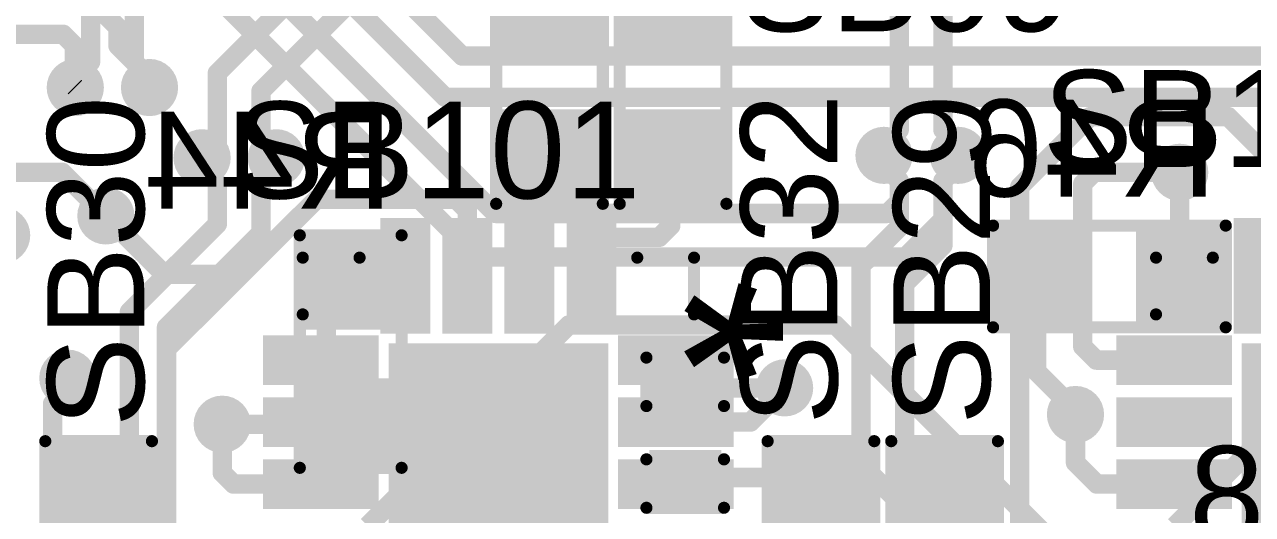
# Model space of a CAD drawing. Header units: millimetres. Extents: x -0.71 to 2.98, y -0.65 to 2.9.
# Drawn here: x 0.442 to 0.949, y 0.566 to 0.768 of the extents above; entities that cross this region are included whole.
import ezdxf

# ---------------------------------------------------------------- set-up
doc = ezdxf.new("R2010")
doc.units = ezdxf.units.MM
doc.header["$MEASUREMENT"] = 0
for name, color, linetype in [('BottomLayer', 5, 'Continuous'), ('BottomOverlay', 54, 'Continuous'), ('BottomPaste', 16, 'Continuous'), ('BottomSolder', 6, 'Continuous'), ('Mechanical2', 216, 'Continuous'), ('TopLayer', 1, 'Continuous'), ('TopOverlay', 2, 'Continuous'), ('TopPaste', 8, 'Continuous'), ('TopSolder', 216, 'Continuous'), ('ViaHoleLayer', 16, 'Continuous')]:
    doc.layers.add(name, color=color, linetype=linetype)
doc.styles.add('Arial', font='', dxfattribs={"height": 0.2})
doc.styles.get('Arial').set_extended_font_data('Arial')

# ---------------------------------------------------------------- blocks, each defined once
blk = doc.blocks.new('RES_0603_B_15')
at = {"layer": 'BottomLayer'}
for points in [[(-0.045, -0.0175), (-0.045, 0.0175), (-0.015, 0.0175), (-0.015, -0.0175)], [(0.015, -0.0175), (0.015, 0.0175), (0.045, 0.0175), (0.045, -0.0175)]]:
    blk.add_hatch(color=5, dxfattribs=at).paths.add_polyline_path(points)
at = {"layer": 'BottomPaste'}
for points in [[(-0.045, -0.0175), (-0.045, 0.0175), (-0.015, 0.0175), (-0.015, -0.0175)], [(0.015, -0.0175), (0.015, 0.0175), (0.045, 0.0175), (0.045, -0.0175)]]:
    blk.add_hatch(color=16, dxfattribs=at).paths.add_polyline_path(points)
at = {"layer": 'BottomSolder'}
for points in [[(-0.049, -0.0215), (-0.049, 0.0215), (-0.011, 0.0215), (-0.011, -0.0215)], [(0.011, -0.0215), (0.011, 0.0215), (0.049, 0.0215), (0.049, -0.0215)]]:
    blk.add_hatch(color=6, dxfattribs=at).paths.add_polyline_path(points)
at = {"layer": 'BottomOverlay', "const_width": 0.005}
for points in [[(0.048, 0.021), (-0.048, 0.021)], [(-0.048, 0.021), (-0.048, -0.021)], [(0.048, 0.021), (0.048, -0.021)], [(0.048, -0.021), (-0.048, -0.021)]]:
    blk.add_lwpolyline(points, dxfattribs=at)
at = {"layer": 'BottomOverlay', "const_width": 0.0025}
for points in [[(-0.04925, 0.021, 1), (-0.04675, 0.021, 1)], [(-0.04925, 0.021, 1), (-0.04675, 0.021, 1)], [(0.04675, 0.021, 1), (0.04925, 0.021, 1)], [(0.04675, 0.021, 1), (0.04925, 0.021, 1)], [(-0.04925, -0.021, 1), (-0.04675, -0.021, 1)], [(-0.04925, -0.021, 1), (-0.04675, -0.021, 1)], [(0.04675, -0.021, 1), (0.04925, -0.021, 1)], [(0.04675, -0.021, 1), (0.04925, -0.021, 1)]]:
    blk.add_lwpolyline(points, format="xyb", close=True, dxfattribs=at)
blk = doc.blocks.new('RES_0603_B_17')
at = {"layer": 'BottomLayer'}
for points in [[(-0.045, -0.0175), (-0.045, 0.0175), (-0.015, 0.0175), (-0.015, -0.0175)], [(0.015, -0.0175), (0.015, 0.0175), (0.045, 0.0175), (0.045, -0.0175)]]:
    blk.add_hatch(color=5, dxfattribs=at).paths.add_polyline_path(points)
at = {"layer": 'BottomPaste'}
for points in [[(-0.045, -0.0175), (-0.045, 0.0175), (-0.015, 0.0175), (-0.015, -0.0175)], [(0.015, -0.0175), (0.015, 0.0175), (0.045, 0.0175), (0.045, -0.0175)]]:
    blk.add_hatch(color=16, dxfattribs=at).paths.add_polyline_path(points)
at = {"layer": 'BottomSolder'}
for points in [[(-0.049, -0.0215), (-0.049, 0.0215), (-0.011, 0.0215), (-0.011, -0.0215)], [(0.011, -0.0215), (0.011, 0.0215), (0.049, 0.0215), (0.049, -0.0215)]]:
    blk.add_hatch(color=6, dxfattribs=at).paths.add_polyline_path(points)
at = {"layer": 'BottomOverlay', "const_width": 0.005}
for points in [[(0.048, 0.021), (-0.048, 0.021)], [(-0.048, -0.021), (-0.048, 0.021)], [(0.048, -0.021), (0.048, 0.021)], [(0.048, -0.021), (-0.048, -0.021)]]:
    blk.add_lwpolyline(points, dxfattribs=at)
at = {"layer": 'BottomOverlay', "const_width": 0.0025}
for points in [[(-0.04925, 0.021, 1), (-0.04675, 0.021, 1)], [(-0.04925, 0.021, 1), (-0.04675, 0.021, 1)], [(0.04675, 0.021, 1), (0.04925, 0.021, 1)], [(0.04675, 0.021, 1), (0.04925, 0.021, 1)], [(-0.04925, -0.021, 1), (-0.04675, -0.021, 1)], [(-0.04925, -0.021, 1), (-0.04675, -0.021, 1)], [(0.04675, -0.021, 1), (0.04925, -0.021, 1)], [(0.04675, -0.021, 1), (0.04925, -0.021, 1)]]:
    blk.add_lwpolyline(points, format="xyb", close=True, dxfattribs=at)
blk = doc.blocks.new('16_TQFN__4X4__30')
at = {"layer": 'TopLayer'}
for points in [[(-0.01909, 0.05335), (-0.01909, 0.09311), (-0.0065, 0.09311), (-0.0065, 0.05335)], [(0.0065, 0.05335), (0.0065, 0.09311), (0.01909, 0.09311), (0.01909, 0.05335)], [(0.03209, 0.05335), (0.03209, 0.09311), (0.04469, 0.09311), (0.04469, 0.05335)], [(-0.04134, 0.04134), (0.04134, 0.04134), (0.04134, -0.04134), (-0.04134, -0.04134)], [(0.05335, 0.04469), (0.09311, 0.04469), (0.09311, 0.03209), (0.05335, 0.03209)]]:
    blk.add_hatch(color=1, dxfattribs=at).paths.add_polyline_path(points)
at = {"layer": 'TopPaste'}
for points in [[(-0.01909, 0.05335), (-0.01909, 0.09311), (-0.0065, 0.09311), (-0.0065, 0.05335)], [(0.0065, 0.05335), (0.0065, 0.09311), (0.01909, 0.09311), (0.01909, 0.05335)], [(0.03209, 0.05335), (0.03209, 0.09311), (0.04469, 0.09311), (0.04469, 0.05335)], [(0.05335, 0.04469), (0.09311, 0.04469), (0.09311, 0.03209), (0.05335, 0.03209)]]:
    blk.add_hatch(color=8, dxfattribs=at).paths.add_polyline_path(points)
at = {"layer": 'TopSolder'}
for points in [[(-0.02309, 0.04935), (-0.02309, 0.09711), (-0.0025, 0.09711), (-0.0025, 0.04935)], [(0.0025, 0.04935), (0.0025, 0.09711), (0.02309, 0.09711), (0.02309, 0.04935)], [(0.02809, 0.04935), (0.02809, 0.09711), (0.04868, 0.09711), (0.04868, 0.04935)], [(0.04935, 0.04869), (0.09711, 0.04869), (0.09711, 0.02809), (0.04935, 0.02809)], [(-0.04534, 0.04534), (0.04534, 0.04534), (0.04534, -0.04534), (-0.04534, -0.04534)]]:
    blk.add_hatch(color=216, dxfattribs=at).paths.add_polyline_path(points)
at = {"layer": 'TopOverlay', "const_width": 0.005}
for points in [[(0.05728, 0.08071), (0.08071, 0.08071)], [(0.08071, 0.08071), (0.08071, 0.05728)]]:
    blk.add_lwpolyline(points, dxfattribs=at)
at = {"layer": 'TopOverlay', "const_width": 0.0025}
for points in [[(0.05603, 0.08071, 1), (0.05853, 0.08071, 1)], [(0.07946, 0.08071, 1), (0.08196, 0.08071, 1)], [(0.07946, 0.08071, 1), (0.08196, 0.08071, 1)], [(0.07946, 0.05728, 1), (0.08196, 0.05728, 1)]]:
    blk.add_lwpolyline(points, format="xyb", close=True, dxfattribs=at)
blk = doc.blocks.new('16_TQFN__4X4__32')
at = {"layer": 'TopLayer'}
for points in [[(-0.01909, 0.05335), (-0.01909, 0.09311), (-0.0065, 0.09311), (-0.0065, 0.05335)], [(0.0065, 0.05335), (0.0065, 0.09311), (0.01909, 0.09311), (0.01909, 0.05335)], [(0.03209, 0.05335), (0.03209, 0.09311), (0.04469, 0.09311), (0.04469, 0.05335)], [(-0.04134, 0.04134), (0.04134, 0.04134), (0.04134, -0.04134), (-0.04134, -0.04134)], [(0.05335, 0.04469), (0.09311, 0.04469), (0.09311, 0.03209), (0.05335, 0.03209)], [(0.05335, 0.01909), (0.09311, 0.01909), (0.09311, 0.0065), (0.05335, 0.0065)], [(0.05335, -0.0065), (0.09311, -0.0065), (0.09311, -0.01909), (0.05335, -0.01909)], [(0.05335, -0.03209), (0.09311, -0.03209), (0.09311, -0.04468), (0.05335, -0.04468)], [(-0.01909, -0.09311), (-0.01909, -0.05335), (-0.0065, -0.05335), (-0.0065, -0.09311)], [(0.0065, -0.09311), (0.0065, -0.05335), (0.01909, -0.05335), (0.01909, -0.09311)], [(0.03209, -0.09311), (0.03209, -0.05335), (0.04469, -0.05335), (0.04469, -0.09311)]]:
    blk.add_hatch(color=1, dxfattribs=at).paths.add_polyline_path(points)
at = {"layer": 'TopPaste'}
for points in [[(-0.01909, 0.05335), (-0.01909, 0.09311), (-0.0065, 0.09311), (-0.0065, 0.05335)], [(0.0065, 0.05335), (0.0065, 0.09311), (0.01909, 0.09311), (0.01909, 0.05335)], [(0.03209, 0.05335), (0.03209, 0.09311), (0.04469, 0.09311), (0.04469, 0.05335)], [(0.05335, 0.04469), (0.09311, 0.04469), (0.09311, 0.03209), (0.05335, 0.03209)], [(-0.02598, 0.02598), (0.02598, 0.02598), (0.02598, -0.02598), (-0.02598, -0.02598)], [(0.05335, 0.01909), (0.09311, 0.01909), (0.09311, 0.0065), (0.05335, 0.0065)], [(0.05335, -0.0065), (0.09311, -0.0065), (0.09311, -0.01909), (0.05335, -0.01909)], [(0.05335, -0.03209), (0.09311, -0.03209), (0.09311, -0.04468), (0.05335, -0.04468)], [(-0.01909, -0.09311), (-0.01909, -0.05335), (-0.0065, -0.05335), (-0.0065, -0.09311)], [(0.0065, -0.09311), (0.0065, -0.05335), (0.01909, -0.05335), (0.01909, -0.09311)], [(0.03209, -0.09311), (0.03209, -0.05335), (0.04469, -0.05335), (0.04469, -0.09311)]]:
    blk.add_hatch(color=8, dxfattribs=at).paths.add_polyline_path(points)
at = {"layer": 'TopSolder'}
for points in [[(-0.02309, 0.04935), (-0.02309, 0.09711), (-0.0025, 0.09711), (-0.0025, 0.04935)], [(0.0025, 0.04935), (0.0025, 0.09711), (0.02309, 0.09711), (0.02309, 0.04935)], [(0.02809, 0.04935), (0.02809, 0.09711), (0.04868, 0.09711), (0.04868, 0.04935)], [(0.04935, 0.04869), (0.09711, 0.04869), (0.09711, 0.02809), (0.04935, 0.02809)], [(-0.04534, 0.04534), (0.04534, 0.04534), (0.04534, -0.04534), (-0.04534, -0.04534)], [(0.04935, 0.02309), (0.09711, 0.02309), (0.09711, 0.0025), (0.04935, 0.0025)], [(0.04935, -0.0025), (0.09711, -0.0025), (0.09711, -0.02309), (0.04935, -0.02309)], [(0.04935, -0.02809), (0.09711, -0.02809), (0.09711, -0.04868), (0.04935, -0.04868)], [(-0.02309, -0.09711), (-0.02309, -0.04935), (-0.0025, -0.04935), (-0.0025, -0.09711)], [(0.0025, -0.09711), (0.0025, -0.04935), (0.02309, -0.04935), (0.02309, -0.09711)], [(0.02809, -0.09711), (0.02809, -0.04935), (0.04868, -0.04935), (0.04868, -0.09711)]]:
    blk.add_hatch(color=216, dxfattribs=at).paths.add_polyline_path(points)
at = {"layer": 'TopOverlay', "const_width": 0.005}
for points in [[(0.05728, 0.08071), (0.08071, 0.08071)], [(0.08071, 0.08071), (0.08071, 0.05728)], [(0.08071, -0.05728), (0.08071, -0.08071)], [(0.05728, -0.08071), (0.08071, -0.08071)]]:
    blk.add_lwpolyline(points, dxfattribs=at)
at = {"layer": 'TopOverlay', "const_width": 0.0025}
for points in [[(0.05603, 0.08071, 1), (0.05853, 0.08071, 1)], [(0.07946, 0.08071, 1), (0.08196, 0.08071, 1)], [(0.07946, 0.08071, 1), (0.08196, 0.08071, 1)], [(0.07946, 0.05728, 1), (0.08196, 0.05728, 1)], [(0.07946, -0.05728, 1), (0.08196, -0.05728, 1)], [(0.05603, -0.08071, 1), (0.05853, -0.08071, 1)], [(0.07946, -0.08071, 1), (0.08196, -0.08071, 1)], [(0.07946, -0.08071, 1), (0.08196, -0.08071, 1)]]:
    blk.add_lwpolyline(points, format="xyb", close=True, dxfattribs=at)
blk = doc.blocks.new('SOLDER_BRIDGE_47')
at = {"layer": 'TopLayer'}
for points in [[(-0.045, -0.0175), (-0.045, 0.0175), (-0.015, 0.0175), (-0.015, -0.0175)], [(0.015, -0.0175), (0.015, 0.0175), (0.045, 0.0175), (0.045, -0.0175)]]:
    blk.add_hatch(color=1, dxfattribs=at).paths.add_polyline_path(points)
at = {"layer": 'TopPaste'}
for points in [[(-0.045, -0.0175), (-0.045, 0.0175), (-0.015, 0.0175), (-0.015, -0.0175)], [(0.015, -0.0175), (0.015, 0.0175), (0.045, 0.0175), (0.045, -0.0175)]]:
    blk.add_hatch(color=8, dxfattribs=at).paths.add_polyline_path(points)
at = {"layer": 'TopSolder'}
for points in [[(-0.049, -0.0215), (-0.049, 0.0215), (-0.011, 0.0215), (-0.011, -0.0215)], [(0.011, -0.0215), (0.011, 0.0215), (0.049, 0.0215), (0.049, -0.0215)]]:
    blk.add_hatch(color=216, dxfattribs=at).paths.add_polyline_path(points)
at = {"layer": 'TopOverlay', "const_width": 0.005}
for points in [[(-0.05, -0.022), (-0.05, 0.022)], [(0.05, 0.022), (-0.05, 0.022)], [(0.05, -0.022), (0.05, 0.022)], [(0.05, -0.022), (-0.05, -0.022)]]:
    blk.add_lwpolyline(points, dxfattribs=at)
at = {"layer": 'TopOverlay', "const_width": 0.0025}
for points in [[(-0.05125, 0.022, 1), (-0.04875, 0.022, 1)], [(-0.05125, 0.022, 1), (-0.04875, 0.022, 1)], [(0.04875, 0.022, 1), (0.05125, 0.022, 1)], [(0.04875, 0.022, 1), (0.05125, 0.022, 1)], [(-0.05125, -0.022, 1), (-0.04875, -0.022, 1)], [(-0.05125, -0.022, 1), (-0.04875, -0.022, 1)], [(0.04875, -0.022, 1), (0.05125, -0.022, 1)], [(0.04875, -0.022, 1), (0.05125, -0.022, 1)]]:
    blk.add_lwpolyline(points, format="xyb", close=True, dxfattribs=at)
blk = doc.blocks.new('SOLDER_BRIDGE_49')
at = {"layer": 'TopLayer'}
for points in [[(-0.045, -0.0175), (-0.045, 0.0175), (-0.015, 0.0175), (-0.015, -0.0175)], [(0.015, -0.0175), (0.015, 0.0175), (0.045, 0.0175), (0.045, -0.0175)]]:
    blk.add_hatch(color=1, dxfattribs=at).paths.add_polyline_path(points)
at = {"layer": 'TopPaste'}
for points in [[(-0.045, -0.0175), (-0.045, 0.0175), (-0.015, 0.0175), (-0.015, -0.0175)], [(0.015, -0.0175), (0.015, 0.0175), (0.045, 0.0175), (0.045, -0.0175)]]:
    blk.add_hatch(color=8, dxfattribs=at).paths.add_polyline_path(points)
at = {"layer": 'TopSolder'}
for points in [[(-0.049, -0.0215), (-0.049, 0.0215), (-0.011, 0.0215), (-0.011, -0.0215)], [(0.011, -0.0215), (0.011, 0.0215), (0.049, 0.0215), (0.049, -0.0215)]]:
    blk.add_hatch(color=216, dxfattribs=at).paths.add_polyline_path(points)
at = {"layer": 'TopOverlay', "const_width": 0.005}
for points in [[(-0.05, -0.022), (-0.05, 0.022)], [(0.05, 0.022), (-0.05, 0.022)], [(0.05, -0.022), (0.05, 0.022)], [(0.05, -0.022), (-0.05, -0.022)]]:
    blk.add_lwpolyline(points, dxfattribs=at)
at = {"layer": 'TopOverlay', "const_width": 0.0025}
for points in [[(-0.05125, 0.022, 1), (-0.04875, 0.022, 1)], [(-0.05125, 0.022, 1), (-0.04875, 0.022, 1)], [(0.04875, 0.022, 1), (0.05125, 0.022, 1)], [(0.04875, 0.022, 1), (0.05125, 0.022, 1)], [(-0.05125, -0.022, 1), (-0.04875, -0.022, 1)], [(-0.05125, -0.022, 1), (-0.04875, -0.022, 1)], [(0.04875, -0.022, 1), (0.05125, -0.022, 1)], [(0.04875, -0.022, 1), (0.05125, -0.022, 1)]]:
    blk.add_lwpolyline(points, format="xyb", close=True, dxfattribs=at)
blk = doc.blocks.new('SOLDER_BRIDGE_268')
at = {"layer": 'TopLayer'}
for points in [[(-0.045, -0.0175), (-0.045, 0.0175), (-0.015, 0.0175), (-0.015, -0.0175)], [(0.015, -0.0175), (0.015, 0.0175), (0.045, 0.0175), (0.045, -0.0175)]]:
    blk.add_hatch(color=1, dxfattribs=at).paths.add_polyline_path(points)
at = {"layer": 'TopPaste'}
for points in [[(-0.045, -0.0175), (-0.045, 0.0175), (-0.015, 0.0175), (-0.015, -0.0175)], [(0.015, -0.0175), (0.015, 0.0175), (0.045, 0.0175), (0.045, -0.0175)]]:
    blk.add_hatch(color=8, dxfattribs=at).paths.add_polyline_path(points)
at = {"layer": 'TopSolder'}
for points in [[(-0.049, -0.0215), (-0.049, 0.0215), (-0.011, 0.0215), (-0.011, -0.0215)], [(0.011, -0.0215), (0.011, 0.0215), (0.049, 0.0215), (0.049, -0.0215)]]:
    blk.add_hatch(color=216, dxfattribs=at).paths.add_polyline_path(points)
at = {"layer": 'TopOverlay', "const_width": 0.005}
for points in [[(-0.05, -0.022), (-0.05, 0.022)], [(0.05, 0.022), (-0.05, 0.022)], [(0.05, -0.022), (0.05, 0.022)], [(0.05, -0.022), (-0.05, -0.022)]]:
    blk.add_lwpolyline(points, dxfattribs=at)
at = {"layer": 'TopOverlay', "const_width": 0.0025}
for points in [[(-0.05125, 0.022, 1), (-0.04875, 0.022, 1)], [(-0.05125, 0.022, 1), (-0.04875, 0.022, 1)], [(0.04875, 0.022, 1), (0.05125, 0.022, 1)], [(0.04875, 0.022, 1), (0.05125, 0.022, 1)], [(-0.05125, -0.022, 1), (-0.04875, -0.022, 1)], [(-0.05125, -0.022, 1), (-0.04875, -0.022, 1)], [(0.04875, -0.022, 1), (0.05125, -0.022, 1)], [(0.04875, -0.022, 1), (0.05125, -0.022, 1)]]:
    blk.add_lwpolyline(points, format="xyb", close=True, dxfattribs=at)
blk = doc.blocks.new('SOLDER_BRIDGE_269')
at = {"layer": 'TopLayer'}
for points in [[(-0.045, -0.0175), (-0.045, 0.0175), (-0.015, 0.0175), (-0.015, -0.0175)], [(0.015, -0.0175), (0.015, 0.0175), (0.045, 0.0175), (0.045, -0.0175)]]:
    blk.add_hatch(color=1, dxfattribs=at).paths.add_polyline_path(points)
at = {"layer": 'TopPaste'}
for points in [[(-0.045, -0.0175), (-0.045, 0.0175), (-0.015, 0.0175), (-0.015, -0.0175)], [(0.015, -0.0175), (0.015, 0.0175), (0.045, 0.0175), (0.045, -0.0175)]]:
    blk.add_hatch(color=8, dxfattribs=at).paths.add_polyline_path(points)
at = {"layer": 'TopSolder'}
for points in [[(-0.049, -0.0215), (-0.049, 0.0215), (-0.011, 0.0215), (-0.011, -0.0215)], [(0.011, -0.0215), (0.011, 0.0215), (0.049, 0.0215), (0.049, -0.0215)]]:
    blk.add_hatch(color=216, dxfattribs=at).paths.add_polyline_path(points)
at = {"layer": 'TopOverlay', "const_width": 0.005}
for points in [[(-0.05, 0.022), (-0.05, -0.022)], [(-0.05, 0.022), (0.05, 0.022)], [(0.05, 0.022), (0.05, -0.022)], [(-0.05, -0.022), (0.05, -0.022)]]:
    blk.add_lwpolyline(points, dxfattribs=at)
at = {"layer": 'TopOverlay', "const_width": 0.0025}
for points in [[(-0.05125, 0.022, 1), (-0.04875, 0.022, 1)], [(-0.05125, 0.022, 1), (-0.04875, 0.022, 1)], [(0.04875, 0.022, 1), (0.05125, 0.022, 1)], [(0.04875, 0.022, 1), (0.05125, 0.022, 1)], [(-0.05125, -0.022, 1), (-0.04875, -0.022, 1)], [(-0.05125, -0.022, 1), (-0.04875, -0.022, 1)], [(0.04875, -0.022, 1), (0.05125, -0.022, 1)], [(0.04875, -0.022, 1), (0.05125, -0.022, 1)]]:
    blk.add_lwpolyline(points, format="xyb", close=True, dxfattribs=at)
blk = doc.blocks.new('SOLDER_BRIDGE_270')
at = {"layer": 'TopLayer'}
for points in [[(-0.045, -0.0175), (-0.045, 0.0175), (-0.015, 0.0175), (-0.015, -0.0175)], [(0.015, -0.0175), (0.015, 0.0175), (0.045, 0.0175), (0.045, -0.0175)]]:
    blk.add_hatch(color=1, dxfattribs=at).paths.add_polyline_path(points)
at = {"layer": 'TopPaste'}
for points in [[(-0.045, -0.0175), (-0.045, 0.0175), (-0.015, 0.0175), (-0.015, -0.0175)], [(0.015, -0.0175), (0.015, 0.0175), (0.045, 0.0175), (0.045, -0.0175)]]:
    blk.add_hatch(color=8, dxfattribs=at).paths.add_polyline_path(points)
at = {"layer": 'TopSolder'}
for points in [[(-0.049, -0.0215), (-0.049, 0.0215), (-0.011, 0.0215), (-0.011, -0.0215)], [(0.011, -0.0215), (0.011, 0.0215), (0.049, 0.0215), (0.049, -0.0215)]]:
    blk.add_hatch(color=216, dxfattribs=at).paths.add_polyline_path(points)
at = {"layer": 'TopOverlay', "const_width": 0.005}
for points in [[(-0.05, -0.022), (-0.05, 0.022)], [(0.05, 0.022), (-0.05, 0.022)], [(0.05, -0.022), (0.05, 0.022)], [(0.05, -0.022), (-0.05, -0.022)]]:
    blk.add_lwpolyline(points, dxfattribs=at)
at = {"layer": 'TopOverlay', "const_width": 0.0025}
for points in [[(-0.05125, 0.022, 1), (-0.04875, 0.022, 1)], [(-0.05125, 0.022, 1), (-0.04875, 0.022, 1)], [(0.04875, 0.022, 1), (0.05125, 0.022, 1)], [(0.04875, 0.022, 1), (0.05125, 0.022, 1)], [(-0.05125, -0.022, 1), (-0.04875, -0.022, 1)], [(-0.05125, -0.022, 1), (-0.04875, -0.022, 1)], [(0.04875, -0.022, 1), (0.05125, -0.022, 1)], [(0.04875, -0.022, 1), (0.05125, -0.022, 1)]]:
    blk.add_lwpolyline(points, format="xyb", close=True, dxfattribs=at)
blk = doc.blocks.new('CAP_0402_B_301')
at = {"layer": 'BottomLayer'}
for points in [[(-0.0095, 0.0125), (-0.0095, -0.0125), (-0.0275, -0.0125), (-0.0275, 0.0125)], [(0.0275, 0.0125), (0.0275, -0.0125), (0.0095, -0.0125), (0.0095, 0.0125)]]:
    blk.add_hatch(color=5, dxfattribs=at).paths.add_polyline_path(points)
at = {"layer": 'BottomPaste'}
for points in [[(-0.0095, 0.0125), (-0.0095, -0.0125), (-0.0275, -0.0125), (-0.0275, 0.0125)], [(0.0275, 0.0125), (0.0275, -0.0125), (0.0095, -0.0125), (0.0095, 0.0125)]]:
    blk.add_hatch(color=16, dxfattribs=at).paths.add_polyline_path(points)
at = {"layer": 'BottomSolder'}
for points in [[(-0.00714, 0.01486), (-0.00714, -0.01486), (-0.02986, -0.01486), (-0.02986, 0.01486)], [(0.02986, 0.01486), (0.02986, -0.01486), (0.00714, -0.01486), (0.00714, 0.01486)]]:
    blk.add_hatch(color=6, dxfattribs=at).paths.add_polyline_path(points)
at = {"layer": 'BottomOverlay', "const_width": 0.005}
for points in [[(-0.031, -0.016), (-0.031, 0.016)], [(-0.011, 0.016), (-0.031, 0.016)], [(0.031, 0.016), (0.011, 0.016)], [(0.031, -0.016), (0.031, 0.016)], [(-0.011, -0.016), (-0.031, -0.016)], [(0.031, -0.016), (0.011, -0.016)]]:
    blk.add_lwpolyline(points, dxfattribs=at)
at = {"layer": 'BottomOverlay', "const_width": 0.0025}
for points in [[(-0.03225, 0.016, 1), (-0.02975, 0.016, 1)], [(-0.03225, 0.016, 1), (-0.02975, 0.016, 1)], [(-0.01225, 0.016, 1), (-0.00975, 0.016, 1)], [(0.00975, 0.016, 1), (0.01225, 0.016, 1)], [(0.02975, 0.016, 1), (0.03225, 0.016, 1)], [(0.02975, 0.016, 1), (0.03225, 0.016, 1)], [(-0.03225, -0.016, 1), (-0.02975, -0.016, 1)], [(-0.03225, -0.016, 1), (-0.02975, -0.016, 1)], [(-0.01225, -0.016, 1), (-0.00975, -0.016, 1)], [(0.00975, -0.016, 1), (0.01225, -0.016, 1)], [(0.02975, -0.016, 1), (0.03225, -0.016, 1)], [(0.02975, -0.016, 1), (0.03225, -0.016, 1)]]:
    blk.add_lwpolyline(points, format="xyb", close=True, dxfattribs=at)

msp = doc.modelspace()

# ---------------------------------------------------------------- hatches: boundary and pattern name
at = {"layer": 'BottomLayer'}
h = msp.add_hatch(color=5, dxfattribs=at)
edge = h.paths.add_edge_path()
edge.add_arc((0.46338, 0.742), 0.01181, 0, 360)
h = msp.add_hatch(color=5, dxfattribs=at)
edge = h.paths.add_edge_path()
edge.add_arc((0.494, 0.742), 0.01181, 0, 360)
h = msp.add_hatch(color=5, dxfattribs=at)
edge = h.paths.add_edge_path()
edge.add_arc((0.51569, 0.713), 0.01181, 0, 360)
h = msp.add_hatch(color=5, dxfattribs=at)
edge = h.paths.add_edge_path()
edge.add_arc((0.54631, 0.713), 0.01181, 0, 360)
h = msp.add_hatch(color=5, dxfattribs=at)
edge = h.paths.add_edge_path()
edge.add_arc((0.797, 0.714), 0.01181, 0, 360)
h = msp.add_hatch(color=5, dxfattribs=at)
edge = h.paths.add_edge_path()
edge.add_arc((0.82762, 0.714), 0.01181, 0, 360)
h = msp.add_hatch(color=5, dxfattribs=at)
edge = h.paths.add_edge_path()
edge.add_arc((0.919, 0.707), 0.01181, 0, 360)
h = msp.add_hatch(color=5, dxfattribs=at)
edge = h.paths.add_edge_path()
edge.add_arc((0.476, 0.689), 0.01181, 0, 360)
h = msp.add_hatch(color=5, dxfattribs=at)
edge = h.paths.add_edge_path()
edge.add_arc((0.433, 0.681), 0.01181, 0, 360)
msp.add_hatch(color=5, dxfattribs=at).paths.add_polyline_path([(0.554, 0.642), (0.598, 0.642), (0.598, 0.683), (0.554, 0.683)])
h = msp.add_hatch(color=5, dxfattribs=at)
edge = h.paths.add_edge_path()
edge.add_arc((0.567, 0.665), 0.01181, 0, 360)
h = msp.add_hatch(color=5, dxfattribs=at)
edge = h.paths.add_edge_path()
edge.add_arc((0.46031, 0.622), 0.01181, 0, 360)
h = msp.add_hatch(color=5, dxfattribs=at)
edge = h.paths.add_edge_path()
edge.add_arc((0.756, 0.618), 0.01181, 0, 360)
h = msp.add_hatch(color=5, dxfattribs=at)
edge = h.paths.add_edge_path()
edge.add_arc((0.876, 0.607), 0.01181, 0, 360)
h = msp.add_hatch(color=5, dxfattribs=at)
edge = h.paths.add_edge_path()
edge.add_arc((0.524, 0.603), 0.01181, 0, 360)
at = {"layer": 'BottomSolder'}
h = msp.add_hatch(color=6, dxfattribs=at)
edge = h.paths.add_edge_path()
edge.add_arc((0.46338, 0.742), 0.00791, 0, 360)
h = msp.add_hatch(color=6, dxfattribs=at)
edge = h.paths.add_edge_path()
edge.add_arc((0.494, 0.742), 0.00791, 0, 360)
h = msp.add_hatch(color=6, dxfattribs=at)
edge = h.paths.add_edge_path()
edge.add_arc((0.51569, 0.713), 0.00791, 0, 360)
h = msp.add_hatch(color=6, dxfattribs=at)
edge = h.paths.add_edge_path()
edge.add_arc((0.54631, 0.713), 0.00791, 0, 360)
h = msp.add_hatch(color=6, dxfattribs=at)
edge = h.paths.add_edge_path()
edge.add_arc((0.797, 0.714), 0.00791, 0, 360)
h = msp.add_hatch(color=6, dxfattribs=at)
edge = h.paths.add_edge_path()
edge.add_arc((0.82762, 0.714), 0.00791, 0, 360)
h = msp.add_hatch(color=6, dxfattribs=at)
edge = h.paths.add_edge_path()
edge.add_arc((0.919, 0.707), 0.00791, 0, 360)
h = msp.add_hatch(color=6, dxfattribs=at)
edge = h.paths.add_edge_path()
edge.add_arc((0.476, 0.689), 0.00791, 0, 360)
h = msp.add_hatch(color=6, dxfattribs=at)
edge = h.paths.add_edge_path()
edge.add_arc((0.567, 0.665), 0.00791, 0, 360)
h = msp.add_hatch(color=6, dxfattribs=at)
edge = h.paths.add_edge_path()
edge.add_arc((0.46031, 0.622), 0.00791, 0, 360)
h = msp.add_hatch(color=6, dxfattribs=at)
edge = h.paths.add_edge_path()
edge.add_arc((0.756, 0.618), 0.00791, 0, 360)
h = msp.add_hatch(color=6, dxfattribs=at)
edge = h.paths.add_edge_path()
edge.add_arc((0.876, 0.607), 0.00791, 0, 360)
h = msp.add_hatch(color=6, dxfattribs=at)
edge = h.paths.add_edge_path()
edge.add_arc((0.524, 0.603), 0.00791, 0, 360)
at = {"layer": 'TopLayer'}
h = msp.add_hatch(color=1, dxfattribs=at)
edge = h.paths.add_edge_path()
edge.add_arc((0.46338, 0.742), 0.01181, 0, 360)
h = msp.add_hatch(color=1, dxfattribs=at)
edge = h.paths.add_edge_path()
edge.add_arc((0.494, 0.742), 0.01181, 0, 360)
h = msp.add_hatch(color=1, dxfattribs=at)
edge = h.paths.add_edge_path()
edge.add_arc((0.51569, 0.713), 0.01181, 0, 360)
h = msp.add_hatch(color=1, dxfattribs=at)
edge = h.paths.add_edge_path()
edge.add_arc((0.54631, 0.713), 0.01181, 0, 360)
h = msp.add_hatch(color=1, dxfattribs=at)
edge = h.paths.add_edge_path()
edge.add_arc((0.797, 0.714), 0.01181, 0, 360)
h = msp.add_hatch(color=1, dxfattribs=at)
edge = h.paths.add_edge_path()
edge.add_arc((0.82762, 0.714), 0.01181, 0, 360)
h = msp.add_hatch(color=1, dxfattribs=at)
edge = h.paths.add_edge_path()
edge.add_arc((0.919, 0.707), 0.01181, 0, 360)
h = msp.add_hatch(color=1, dxfattribs=at)
edge = h.paths.add_edge_path()
edge.add_arc((0.476, 0.689), 0.01181, 0, 360)
h = msp.add_hatch(color=1, dxfattribs=at)
edge = h.paths.add_edge_path()
edge.add_arc((0.433, 0.681), 0.01181, 0, 360)
h = msp.add_hatch(color=1, dxfattribs=at)
edge = h.paths.add_edge_path()
edge.add_arc((0.567, 0.665), 0.01181, 0, 360)
h = msp.add_hatch(color=1, dxfattribs=at)
edge = h.paths.add_edge_path()
edge.add_arc((0.46031, 0.622), 0.01181, 0, 360)
h = msp.add_hatch(color=1, dxfattribs=at)
edge = h.paths.add_edge_path()
edge.add_arc((0.756, 0.618), 0.01181, 0, 360)
h = msp.add_hatch(color=1, dxfattribs=at)
edge = h.paths.add_edge_path()
edge.add_arc((0.876, 0.607), 0.01181, 0, 360)
h = msp.add_hatch(color=1, dxfattribs=at)
edge = h.paths.add_edge_path()
edge.add_arc((0.524, 0.603), 0.01181, 0, 360)
at = {"layer": 'TopSolder'}
h = msp.add_hatch(color=216, dxfattribs=at)
edge = h.paths.add_edge_path()
edge.add_arc((0.46338, 0.742), 0.00791, 0, 360)
h = msp.add_hatch(color=216, dxfattribs=at)
edge = h.paths.add_edge_path()
edge.add_arc((0.494, 0.742), 0.00791, 0, 360)
h = msp.add_hatch(color=216, dxfattribs=at)
edge = h.paths.add_edge_path()
edge.add_arc((0.51569, 0.713), 0.00791, 0, 360)
h = msp.add_hatch(color=216, dxfattribs=at)
edge = h.paths.add_edge_path()
edge.add_arc((0.54631, 0.713), 0.00791, 0, 360)
h = msp.add_hatch(color=216, dxfattribs=at)
edge = h.paths.add_edge_path()
edge.add_arc((0.797, 0.714), 0.00791, 0, 360)
h = msp.add_hatch(color=216, dxfattribs=at)
edge = h.paths.add_edge_path()
edge.add_arc((0.82762, 0.714), 0.00791, 0, 360)
h = msp.add_hatch(color=216, dxfattribs=at)
edge = h.paths.add_edge_path()
edge.add_arc((0.919, 0.707), 0.00791, 0, 360)
h = msp.add_hatch(color=216, dxfattribs=at)
edge = h.paths.add_edge_path()
edge.add_arc((0.476, 0.689), 0.00791, 0, 360)
h = msp.add_hatch(color=216, dxfattribs=at)
edge = h.paths.add_edge_path()
edge.add_arc((0.567, 0.665), 0.00791, 0, 360)
h = msp.add_hatch(color=216, dxfattribs=at)
edge = h.paths.add_edge_path()
edge.add_arc((0.46031, 0.622), 0.00791, 0, 360)
h = msp.add_hatch(color=216, dxfattribs=at)
edge = h.paths.add_edge_path()
edge.add_arc((0.756, 0.618), 0.00791, 0, 360)
h = msp.add_hatch(color=216, dxfattribs=at)
edge = h.paths.add_edge_path()
edge.add_arc((0.876, 0.607), 0.00791, 0, 360)
h = msp.add_hatch(color=216, dxfattribs=at)
edge = h.paths.add_edge_path()
edge.add_arc((0.524, 0.603), 0.00791, 0, 360)
at = {"layer": 'ViaHoleLayer'}
h = msp.add_hatch(color=16, dxfattribs=at)
edge = h.paths.add_edge_path()
edge.add_arc((0.46338, 0.742), 0.00591, 0, 360)
h = msp.add_hatch(color=16, dxfattribs=at)
edge = h.paths.add_edge_path()
edge.add_arc((0.494, 0.742), 0.00591, 0, 360)
h = msp.add_hatch(color=16, dxfattribs=at)
edge = h.paths.add_edge_path()
edge.add_arc((0.797, 0.714), 0.00591, 0, 360)
h = msp.add_hatch(color=16, dxfattribs=at)
edge = h.paths.add_edge_path()
edge.add_arc((0.82762, 0.714), 0.00591, 0, 360)
h = msp.add_hatch(color=16, dxfattribs=at)
edge = h.paths.add_edge_path()
edge.add_arc((0.51569, 0.713), 0.00591, 0, 360)
h = msp.add_hatch(color=16, dxfattribs=at)
edge = h.paths.add_edge_path()
edge.add_arc((0.54631, 0.713), 0.00591, 0, 360)
h = msp.add_hatch(color=16, dxfattribs=at)
edge = h.paths.add_edge_path()
edge.add_arc((0.919, 0.707), 0.00591, 0, 360)
h = msp.add_hatch(color=16, dxfattribs=at)
edge = h.paths.add_edge_path()
edge.add_arc((0.476, 0.689), 0.00591, 0, 360)
h = msp.add_hatch(color=16, dxfattribs=at)
edge = h.paths.add_edge_path()
edge.add_arc((0.567, 0.665), 0.00591, 0, 360)
h = msp.add_hatch(color=16, dxfattribs=at)
edge = h.paths.add_edge_path()
edge.add_arc((0.46031, 0.622), 0.00591, 0, 360)
h = msp.add_hatch(color=16, dxfattribs=at)
edge = h.paths.add_edge_path()
edge.add_arc((0.756, 0.618), 0.00591, 0, 360)
h = msp.add_hatch(color=16, dxfattribs=at)
edge = h.paths.add_edge_path()
edge.add_arc((0.524, 0.603), 0.00591, 0, 360)
h = msp.add_hatch(color=16, dxfattribs=at)
edge = h.paths.add_edge_path()
edge.add_arc((0.876, 0.607), 0.00591, 0, 360)

# ---------------------------------------------------------------- linework, layer by layer
at = {"layer": 'BottomLayer', "const_width": 0.008}
for points in [[(0.478, 0.9), (0.623, 0.755)], [(0.461, 0.89296), (0.61596, 0.738)], [(0.50532, 0.82139), (0.63671, 0.69)], [(0.49786, 0.80339), (0.62925, 0.672)], [(0.46579, 0.782), (0.48102, 0.76677)], [(0.48102, 0.75921), (0.48102, 0.76677)], [(0.295, 0.764), (0.45833, 0.764)], [(0.45833, 0.764), (0.46302, 0.75931)], [(0.46302, 0.74236), (0.46302, 0.75931)], [(0.48102, 0.75921), (0.494, 0.74623)], [(0.623, 0.755), (1.227, 0.755)], [(0.494, 0.742), (0.494, 0.74623)], [(0.46302, 0.74236), (0.46338, 0.742)], [(0.61596, 0.738), (0.984, 0.738)], [(0.797, 0.70977), (0.797, 0.714)], [(0.82762, 0.70977), (0.82762, 0.714)], [(0.251, 0.707), (0.458, 0.707)], [(0.458, 0.707), (0.476, 0.689)], [(0.797, 0.70977), (0.80331, 0.70346)], [(0.82131, 0.70346), (0.82762, 0.70977)], [(0.919, 0.665), (0.919, 0.707)], [(0.522, 0.68565), (0.522, 0.70246)], [(0.54, 0.682), (0.54, 0.70246)], [(0.80331, 0.69488), (0.80331, 0.70346)], [(0.82131, 0.68742), (0.82131, 0.70346)], [(0.63671, 0.69), (0.79844, 0.69)], [(0.79844, 0.69), (0.80331, 0.69488)], [(0.48569, 0.64934), (0.522, 0.68565)], [(0.80589, 0.672), (0.82131, 0.68742)], [(0.501, 0.643), (0.54, 0.682)], [(0.62925, 0.672), (0.80589, 0.672)], [(0.86, 0.62467), (0.86, 0.664)], [(0.917, 0.561), (1.008, 0.652)], [(0.48569, 0.53369), (0.48569, 0.64934)], [(0.501, 0.52354), (0.501, 0.643)], [(0.584, 0.561), (0.667, 0.644)], [(0.667, 0.644), (0.777, 0.644)], [(0.777, 0.644), (0.872, 0.549)], [(0.86, 0.62467), (0.876, 0.60867)], [(0.46031, 0.61777), (0.46031, 0.622)], [(0.454, 0.61146), (0.46031, 0.61777)], [(0.715, 0.618), (0.756, 0.618)], [(0.454, 0.42554), (0.454, 0.61146)], [(0.876, 0.607), (0.876, 0.60867)], [(0.524, 0.603), (0.577, 0.603)], [(0.715, 0.581), (0.793, 0.581)], [(0.793, 0.581), (0.836, 0.538)]]:
    msp.add_lwpolyline(points, dxfattribs=at)
at = {"layer": 'BottomLayer', "const_width": 0.004}
for points in [[(0.47902, 0.76677, 1), (0.48302, 0.76677, 1)], [(0.47902, 0.76677, 1), (0.48302, 0.76677, 1)], [(0.45633, 0.764, 1), (0.46033, 0.764, 1)], [(0.45633, 0.764, 1), (0.46033, 0.764, 1)], [(0.46102, 0.75931, 1), (0.46502, 0.75931, 1)], [(0.46102, 0.75931, 1), (0.46502, 0.75931, 1)], [(0.47902, 0.75921, 1), (0.48302, 0.75921, 1)], [(0.47902, 0.75921, 1), (0.48302, 0.75921, 1)], [(0.621, 0.755, 1), (0.625, 0.755, 1)], [(0.621, 0.755, 1), (0.625, 0.755, 1)], [(0.492, 0.74623, 1), (0.496, 0.74623, 1)], [(0.492, 0.74623, 1), (0.496, 0.74623, 1)], [(0.46102, 0.74236, 1), (0.46502, 0.74236, 1)], [(0.46102, 0.74236, 1), (0.46502, 0.74236, 1)], [(0.46138, 0.742, 1), (0.46538, 0.742, 1)], [(0.492, 0.742, 1), (0.496, 0.742, 1)], [(0.61396, 0.738, 1), (0.61796, 0.738, 1)], [(0.61396, 0.738, 1), (0.61796, 0.738, 1)], [(0.795, 0.714, 1), (0.799, 0.714, 1)], [(0.82562, 0.714, 1), (0.82962, 0.714, 1)], [(0.456, 0.707, 1), (0.46, 0.707, 1)], [(0.456, 0.707, 1), (0.46, 0.707, 1)], [(0.795, 0.70977, 1), (0.799, 0.70977, 1)], [(0.795, 0.70977, 1), (0.799, 0.70977, 1)], [(0.82562, 0.70977, 1), (0.82962, 0.70977, 1)], [(0.82562, 0.70977, 1), (0.82962, 0.70977, 1)], [(0.917, 0.707, 1), (0.921, 0.707, 1)], [(0.52, 0.70246, 1), (0.524, 0.70246, 1)], [(0.538, 0.70246, 1), (0.542, 0.70246, 1)], [(0.80131, 0.70346, 1), (0.80531, 0.70346, 1)], [(0.80131, 0.70346, 1), (0.80531, 0.70346, 1)], [(0.81931, 0.70346, 1), (0.82331, 0.70346, 1)], [(0.81931, 0.70346, 1), (0.82331, 0.70346, 1)], [(0.63471, 0.69, 1), (0.63871, 0.69, 1)], [(0.63471, 0.69, 1), (0.63871, 0.69, 1)], [(0.79644, 0.69, 1), (0.80044, 0.69, 1)], [(0.79644, 0.69, 1), (0.80044, 0.69, 1)], [(0.80131, 0.69488, 1), (0.80531, 0.69488, 1)], [(0.80131, 0.69488, 1), (0.80531, 0.69488, 1)], [(0.474, 0.689, 1), (0.478, 0.689, 1)], [(0.52, 0.68565, 1), (0.524, 0.68565, 1)], [(0.52, 0.68565, 1), (0.524, 0.68565, 1)], [(0.81931, 0.68742, 1), (0.82331, 0.68742, 1)], [(0.81931, 0.68742, 1), (0.82331, 0.68742, 1)], [(0.538, 0.682, 1), (0.542, 0.682, 1)], [(0.538, 0.682, 1), (0.542, 0.682, 1)], [(0.62725, 0.672, 1), (0.63125, 0.672, 1)], [(0.62725, 0.672, 1), (0.63125, 0.672, 1)], [(0.80389, 0.672, 1), (0.80789, 0.672, 1)], [(0.80389, 0.672, 1), (0.80789, 0.672, 1)], [(0.917, 0.665, 1), (0.921, 0.665, 1)], [(0.858, 0.664, 1), (0.862, 0.664, 1)], [(0.48369, 0.64934, 1), (0.48769, 0.64934, 1)], [(0.48369, 0.64934, 1), (0.48769, 0.64934, 1)], [(0.499, 0.643, 1), (0.503, 0.643, 1)], [(0.499, 0.643, 1), (0.503, 0.643, 1)], [(0.665, 0.644, 1), (0.669, 0.644, 1)], [(0.665, 0.644, 1), (0.669, 0.644, 1)], [(0.775, 0.644, 1), (0.779, 0.644, 1)], [(0.775, 0.644, 1), (0.779, 0.644, 1)], [(0.858, 0.62467, 1), (0.862, 0.62467, 1)], [(0.858, 0.62467, 1), (0.862, 0.62467, 1)], [(0.45831, 0.622, 1), (0.46231, 0.622, 1)], [(0.45831, 0.61777, 1), (0.46231, 0.61777, 1)], [(0.45831, 0.61777, 1), (0.46231, 0.61777, 1)], [(0.713, 0.618, 1), (0.717, 0.618, 1)], [(0.754, 0.618, 1), (0.758, 0.618, 1)], [(0.452, 0.61146, 1), (0.456, 0.61146, 1)], [(0.452, 0.61146, 1), (0.456, 0.61146, 1)], [(0.874, 0.60867, 1), (0.878, 0.60867, 1)], [(0.874, 0.60867, 1), (0.878, 0.60867, 1)], [(0.874, 0.607, 1), (0.878, 0.607, 1)], [(0.522, 0.603, 1), (0.526, 0.603, 1)], [(0.575, 0.603, 1), (0.579, 0.603, 1)], [(0.713, 0.581, 1), (0.717, 0.581, 1)], [(0.791, 0.581, 1), (0.795, 0.581, 1)], [(0.791, 0.581, 1), (0.795, 0.581, 1)]]:
    msp.add_lwpolyline(points, format="xyb", close=True, dxfattribs=at)
at = {"layer": 'Mechanical2', "const_width": 0.01}
msp.add_lwpolyline([(2.97335, 1.12706, 1), (-0.56996, 1.12706, 1)], format="xyb", close=True, dxfattribs=at)
at = {"layer": 'TopLayer', "const_width": 0.008}
for points in [[(0.46969, 0.75254), (0.46969, 0.98907)], [(0.48769, 0.75254), (0.48769, 0.98161)], [(0.522, 0.748), (0.64015, 0.86615)], [(0.54, 0.74054), (0.6476, 0.84815)], [(0.82131, 0.72454), (0.82131, 0.80014)], [(0.80331, 0.72454), (0.80331, 0.79269)], [(0.522, 0.713), (0.522, 0.748)], [(0.54, 0.713), (0.54, 0.74054)], [(0.853, 0.701), (0.882, 0.73)], [(0.882, 0.73), (0.939, 0.73)], [(0.939, 0.73), (0.97714, 0.69186)], [(0.65073, 0.66429), (0.65073, 0.7215)], [(0.709, 0.68486), (0.709, 0.71784)], [(0.879, 0.70231), (0.88369, 0.707)], [(0.88369, 0.707), (0.919, 0.707)], [(0.80331, 0.68427), (0.80331, 0.70346)], [(0.82131, 0.67681), (0.82131, 0.70346)], [(0.853, 0.547), (0.853, 0.701)], [(0.879, 0.635), (0.879, 0.70231)], [(0.53193, 0.66493), (0.56286, 0.69586)], [(0.56286, 0.69586), (0.62046, 0.69586)], [(0.62046, 0.69586), (0.62514, 0.69117)], [(0.62514, 0.66429), (0.62514, 0.69117)], [(0.476, 0.689), (0.50007, 0.66493)], [(0.67691, 0.67846), (0.67862, 0.68017)], [(0.67862, 0.68017), (0.70431, 0.68017)], [(0.70431, 0.68017), (0.709, 0.68486)], [(0.7875, 0.66846), (0.80331, 0.68427)], [(0.8055, 0.661), (0.82131, 0.67681)], [(0.50007, 0.66493), (0.53193, 0.66493)], [(0.501, 0.634), (0.53193, 0.66493)], [(0.567, 0.63174), (0.567, 0.665)], [(0.7875, 0.59), (0.7875, 0.66846)], [(0.8055, 0.59), (0.8055, 0.661)], [(0.879, 0.635), (0.88455, 0.62945)], [(0.501, 0.551), (0.501, 0.634)], [(0.56471, 0.62945), (0.567, 0.63174)], [(0.88455, 0.62945), (0.91671, 0.62945)], [(0.46031, 0.61777), (0.46031, 0.622)], [(0.454, 0.61146), (0.46031, 0.61777)], [(0.74186, 0.60386), (0.756, 0.618)], [(0.454, 0.59169), (0.454, 0.61146)], [(0.71117, 0.60386), (0.74186, 0.60386)], [(0.876, 0.58709), (0.876, 0.607)], [(0.524, 0.58295), (0.524, 0.603)], [(0.454, 0.59169), (0.45869, 0.587)], [(0.7735, 0.576), (0.7875, 0.59)], [(0.8055, 0.59), (0.8195, 0.576)], [(0.45869, 0.587), (0.462, 0.587)], [(0.462, 0.587), (0.473, 0.576)], [(0.876, 0.58709), (0.88483, 0.57827)], [(0.524, 0.58295), (0.52869, 0.57827)], [(0.52869, 0.57827), (0.56471, 0.57827)], [(0.771, 0.576), (0.7735, 0.576)], [(0.8195, 0.576), (0.822, 0.576)], [(0.88483, 0.57827), (0.91671, 0.57827)]]:
    msp.add_lwpolyline(points, dxfattribs=at)
at = {"layer": 'TopLayer', "const_width": 0.004}
for points in [[(0.46769, 0.75254, 1), (0.47169, 0.75254, 1)], [(0.48569, 0.75254, 1), (0.48969, 0.75254, 1)], [(0.52, 0.748, 1), (0.524, 0.748, 1)], [(0.52, 0.748, 1), (0.524, 0.748, 1)], [(0.538, 0.74054, 1), (0.542, 0.74054, 1)], [(0.538, 0.74054, 1), (0.542, 0.74054, 1)], [(0.88, 0.73, 1), (0.884, 0.73, 1)], [(0.88, 0.73, 1), (0.884, 0.73, 1)], [(0.937, 0.73, 1), (0.941, 0.73, 1)], [(0.937, 0.73, 1), (0.941, 0.73, 1)], [(0.64873, 0.7215, 1), (0.65273, 0.7215, 1)], [(0.80131, 0.72454, 1), (0.80531, 0.72454, 1)], [(0.81931, 0.72454, 1), (0.82331, 0.72454, 1)], [(0.707, 0.71784, 1), (0.711, 0.71784, 1)], [(0.52, 0.713, 1), (0.524, 0.713, 1)], [(0.538, 0.713, 1), (0.542, 0.713, 1)], [(0.88169, 0.707, 1), (0.88569, 0.707, 1)], [(0.88169, 0.707, 1), (0.88569, 0.707, 1)], [(0.917, 0.707, 1), (0.921, 0.707, 1)], [(0.80131, 0.70346, 1), (0.80531, 0.70346, 1)], [(0.81931, 0.70346, 1), (0.82331, 0.70346, 1)], [(0.851, 0.701, 1), (0.855, 0.701, 1)], [(0.851, 0.701, 1), (0.855, 0.701, 1)], [(0.877, 0.70231, 1), (0.881, 0.70231, 1)], [(0.877, 0.70231, 1), (0.881, 0.70231, 1)], [(0.56086, 0.69586, 1), (0.56486, 0.69586, 1)], [(0.56086, 0.69586, 1), (0.56486, 0.69586, 1)], [(0.61846, 0.69586, 1), (0.62246, 0.69586, 1)], [(0.61846, 0.69586, 1), (0.62246, 0.69586, 1)], [(0.62314, 0.69117, 1), (0.62714, 0.69117, 1)], [(0.62314, 0.69117, 1), (0.62714, 0.69117, 1)], [(0.474, 0.689, 1), (0.478, 0.689, 1)], [(0.67662, 0.68017, 1), (0.68062, 0.68017, 1)], [(0.67662, 0.68017, 1), (0.68062, 0.68017, 1)], [(0.70231, 0.68017, 1), (0.70631, 0.68017, 1)], [(0.70231, 0.68017, 1), (0.70631, 0.68017, 1)], [(0.707, 0.68486, 1), (0.711, 0.68486, 1)], [(0.707, 0.68486, 1), (0.711, 0.68486, 1)], [(0.80131, 0.68427, 1), (0.80531, 0.68427, 1)], [(0.80131, 0.68427, 1), (0.80531, 0.68427, 1)], [(0.67491, 0.67846, 1), (0.67891, 0.67846, 1)], [(0.81931, 0.67681, 1), (0.82331, 0.67681, 1)], [(0.81931, 0.67681, 1), (0.82331, 0.67681, 1)], [(0.49807, 0.66493, 1), (0.50207, 0.66493, 1)], [(0.49807, 0.66493, 1), (0.50207, 0.66493, 1)], [(0.52993, 0.66493, 1), (0.53393, 0.66493, 1)], [(0.52993, 0.66493, 1), (0.53393, 0.66493, 1)], [(0.52993, 0.66493, 1), (0.53393, 0.66493, 1)], [(0.565, 0.665, 1), (0.569, 0.665, 1)], [(0.7855, 0.66846, 1), (0.7895, 0.66846, 1)], [(0.7855, 0.66846, 1), (0.7895, 0.66846, 1)], [(0.62314, 0.66429, 1), (0.62714, 0.66429, 1)], [(0.64873, 0.66429, 1), (0.65273, 0.66429, 1)], [(0.8035, 0.661, 1), (0.8075, 0.661, 1)], [(0.8035, 0.661, 1), (0.8075, 0.661, 1)], [(0.877, 0.635, 1), (0.881, 0.635, 1)], [(0.877, 0.635, 1), (0.881, 0.635, 1)], [(0.499, 0.634, 1), (0.503, 0.634, 1)], [(0.499, 0.634, 1), (0.503, 0.634, 1)], [(0.56271, 0.62945, 1), (0.56671, 0.62945, 1)], [(0.565, 0.63174, 1), (0.569, 0.63174, 1)], [(0.565, 0.63174, 1), (0.569, 0.63174, 1)], [(0.88255, 0.62945, 1), (0.88655, 0.62945, 1)], [(0.88255, 0.62945, 1), (0.88655, 0.62945, 1)], [(0.91471, 0.62945, 1), (0.91871, 0.62945, 1)], [(0.45831, 0.622, 1), (0.46231, 0.622, 1)], [(0.45831, 0.61777, 1), (0.46231, 0.61777, 1)], [(0.45831, 0.61777, 1), (0.46231, 0.61777, 1)], [(0.754, 0.618, 1), (0.758, 0.618, 1)], [(0.452, 0.61146, 1), (0.456, 0.61146, 1)], [(0.452, 0.61146, 1), (0.456, 0.61146, 1)], [(0.70917, 0.60386, 1), (0.71317, 0.60386, 1)], [(0.73986, 0.60386, 1), (0.74386, 0.60386, 1)], [(0.73986, 0.60386, 1), (0.74386, 0.60386, 1)], [(0.874, 0.607, 1), (0.878, 0.607, 1)], [(0.522, 0.603, 1), (0.526, 0.603, 1)], [(0.452, 0.59169, 1), (0.456, 0.59169, 1)], [(0.452, 0.59169, 1), (0.456, 0.59169, 1)], [(0.7855, 0.59, 1), (0.7895, 0.59, 1)], [(0.7855, 0.59, 1), (0.7895, 0.59, 1)], [(0.8035, 0.59, 1), (0.8075, 0.59, 1)], [(0.8035, 0.59, 1), (0.8075, 0.59, 1)], [(0.45669, 0.587, 1), (0.46069, 0.587, 1)], [(0.45669, 0.587, 1), (0.46069, 0.587, 1)], [(0.46, 0.587, 1), (0.464, 0.587, 1)], [(0.46, 0.587, 1), (0.464, 0.587, 1)], [(0.874, 0.58709, 1), (0.878, 0.58709, 1)], [(0.874, 0.58709, 1), (0.878, 0.58709, 1)], [(0.522, 0.58295, 1), (0.526, 0.58295, 1)], [(0.522, 0.58295, 1), (0.526, 0.58295, 1)], [(0.471, 0.576, 1), (0.475, 0.576, 1)], [(0.52669, 0.57827, 1), (0.53069, 0.57827, 1)], [(0.52669, 0.57827, 1), (0.53069, 0.57827, 1)], [(0.56271, 0.57827, 1), (0.56671, 0.57827, 1)], [(0.769, 0.576, 1), (0.773, 0.576, 1)], [(0.7715, 0.576, 1), (0.7755, 0.576, 1)], [(0.7715, 0.576, 1), (0.7755, 0.576, 1)], [(0.8175, 0.576, 1), (0.8215, 0.576, 1)], [(0.8175, 0.576, 1), (0.8215, 0.576, 1)], [(0.82, 0.576, 1), (0.824, 0.576, 1)], [(0.88283, 0.57827, 1), (0.88683, 0.57827, 1)], [(0.88283, 0.57827, 1), (0.88683, 0.57827, 1)], [(0.91471, 0.57827, 1), (0.91871, 0.57827, 1)]]:
    msp.add_lwpolyline(points, format="xyb", close=True, dxfattribs=at)

# ---------------------------------------------------------------- block references
for name, p, rotation in [('SOLDER_BRIDGE_47', (0.659, 0.744), 270), ('SOLDER_BRIDGE_49', (0.71, 0.744), 270), ('16_TQFN__4X4__32', (0.63794, 0.59106), 90), ('RES_0603_B_15', (0.89, 0.664), 180), ('16_TQFN__4X4__30', (0.98994, 0.59106), 90), ('RES_0603_B_17', (0.577, 0.633), 270), ('CAP_0402_B_301', (0.715, 0.5995), 270), ('SOLDER_BRIDGE_269', (0.473, 0.546), 90), ('SOLDER_BRIDGE_268', (0.771, 0.546), 270), ('SOLDER_BRIDGE_270', (0.822, 0.546), 270)]:
    msp.add_blockref(name, p, dxfattribs=dict(rotation=rotation))

# ---------------------------------------------------------------- texts
at = {"layer": 'BottomOverlay', "style": 'Arial', "text_generation_flag": 2}
for s, p in [('R46', (0.93432, 0.69701)), ('R44', (0.59432, 0.69201)), ('C68', (1.02532, 0.55401))]:
    msp.add_text(s, height=0.04, dxfattribs=at).set_placement(p)
at = {"layer": 'BottomOverlay', "style": 'Arial'}
msp.add_text('*', height=0.08, rotation=270, dxfattribs=at).set_placement((0.67539, 0.66301))
at = {"layer": 'TopOverlay', "style": 'Arial'}
for s, p in [('SB99', (0.73771, 0.7652)), ('SB105', (0.86246, 0.7092)), ('SB101', (0.52885, 0.6962))]:
    msp.add_text(s, height=0.04, dxfattribs=at).set_placement(p)
for s, p in [('SB30', (0.4918, 0.60177)), ('SB32', (0.7778, 0.60278)), ('SB29', (0.8408, 0.60271))]:
    msp.add_text(s, height=0.04, rotation=90, dxfattribs=at).set_placement(p)

doc.saveas('drawing.dxf')
